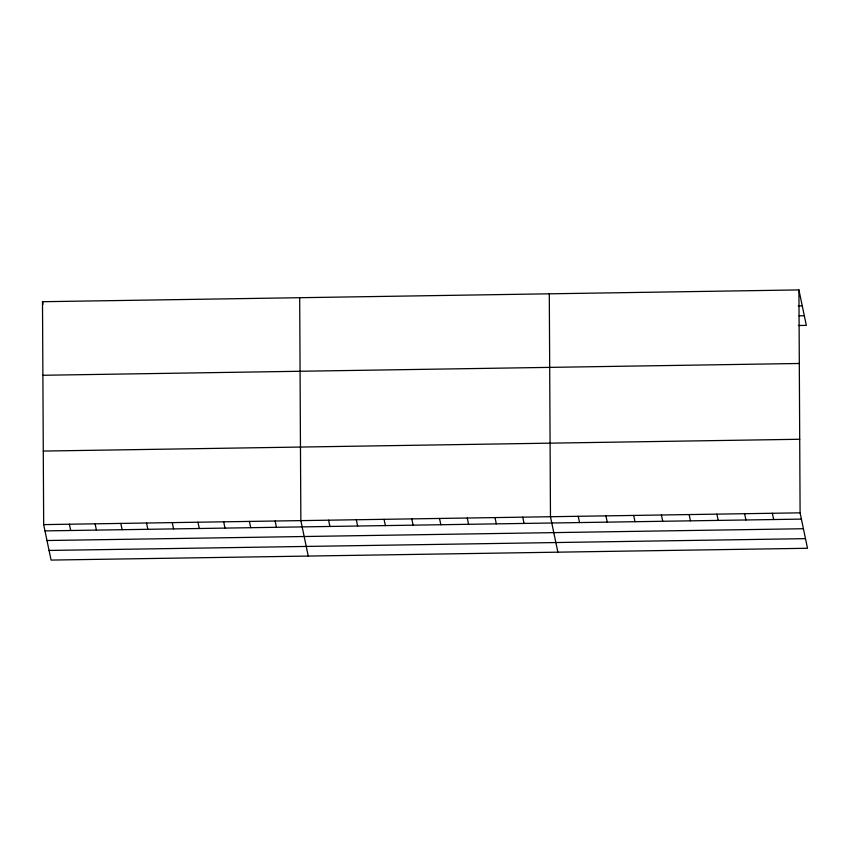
<?xml version="1.0" encoding="UTF-8"?>
<svg xmlns="http://www.w3.org/2000/svg" width="850" height="850" viewBox="0 0 850 850"><rect width="100%" height="100%" fill="white"/><g stroke="black" fill="none" stroke-linecap="round" stroke-linejoin="round"><path stroke-width="1.27" d="M798.926 289.924L800.094 512.837L807.5 548.282L51.074 560.076L43.669 524.62L42.5 301.718L798.926 289.924L806.331 325.38L798.416 325.497M798.288 305.883L802.251 305.819M799.043 315.828L804.323 315.743M42.883 375.275L799.308 363.481M43.276 451.063L799.712 439.269M43.669 524.62L800.094 512.837M44.976 530.899L801.401 519.106M46.984 540.526L803.42 528.732M49.056 550.449L805.492 538.656M772.352 513.262L773.67 519.541M744.621 513.697L745.928 519.966M716.89 514.133L718.197 520.402M689.148 514.558L690.466 520.837M661.417 514.994L662.724 521.263M633.675 515.429L634.992 521.698M605.944 515.854L607.251 522.134M578.213 516.29L579.519 522.559M557.876 552.181L550.471 516.726L549.302 293.813M522.739 517.161L524.046 523.43M494.998 517.586L496.315 523.855M467.266 518.022L468.573 524.291M439.524 518.457L440.842 524.726M411.793 518.883L413.1 525.162M384.062 519.318L385.369 525.587M356.32 519.754L357.627 526.023M328.589 520.179L329.896 526.458M308.252 556.07L300.847 520.614L299.689 297.702M275.134 521.018L276.441 527.287M249.411 521.422L250.729 527.691M223.699 521.815L225.006 528.094M197.976 522.219L199.282 528.487M172.263 522.622L173.57 528.891M146.54 523.026L147.847 529.295M120.817 523.419L122.134 529.688M95.104 523.823L96.411 530.092M42.5 301.718L43.021 304.226M69.381 524.227L70.699 530.496"/></g></svg>
